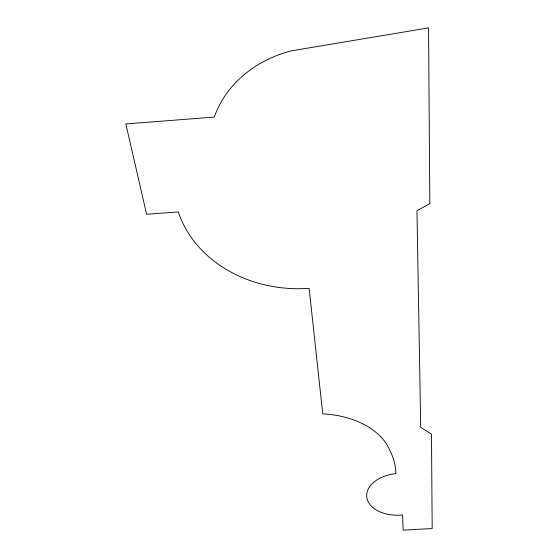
<?xml version="1.0" encoding="UTF-8"?>
<svg xmlns="http://www.w3.org/2000/svg" width="558" height="558" viewBox="0 0 558 558"><rect width="100%" height="100%" fill="white"/><g stroke="black" fill="none" stroke-linecap="round" stroke-linejoin="round"><path stroke-width="0.84" d="M429.827 203.628L416.952 210.708L420.718 427.421L431.494 434.061L432.178 528.572L403.141 530.1L402.569 514.971A32.72 20.904 -3.7 0 1 366.836 497.659A32.72 20.904 -3.7 0 1 395.88 473.596A113.274 74.172 1 0 0 389.624 449.957A75.567 50.025 -0.4 0 0 322.754 413.862L309.118 288.312A123.813 104.179 0.8 0 1 178.302 211.956L146.601 214.244L125.822 123.939L214.293 117.068A112.346 97.462 -2.2 0 1 291.688 50.799L428.551 27.9L429.827 203.628"/></g></svg>
